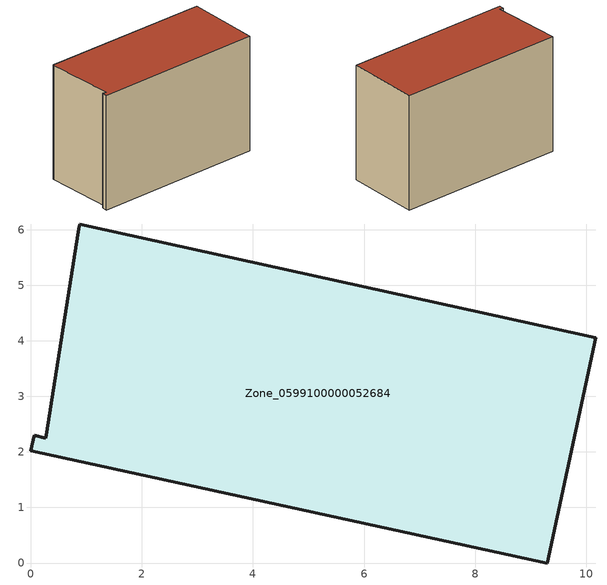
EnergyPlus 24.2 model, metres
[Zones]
Zone_0599100000052684
 floor ground (C_G): 0,2.02 0.06,2.3 0.27,2.25 0.86,6.02 0.88,6.1 10.17,4.05 9.3,0 z0
 wall outside (C_F): 0.86,6.02 0.27,2.25 0.06,2.3 0,2.02 9.3,0 10.17,4.05 0.88,6.1 0.86,6.02 z0:6.64
 roof outside (C_R): 0.06,2.3 0,2.02 9.3,0 10.17,4.05 0.88,6.1 0.86,6.02 0.27,2.25 z6.64
[BUILDING]
Pand.0599100000052684: North Axis=0; Terrain=City; Loads Convergence Tolerance Value=0.04; Temperature Convergence Tolerance Value=0.4; Solar Distribution=FullExterior; Maximum Number of Warmup Days=25; Minimum Number of Warmup Days=1
[Site:Location]
Rotterdam.The.Hague.AP_ZH_NLD Design_Conditions: Latitude=51.96; Longitude=4.45; Time Zone=1; Elevation=-4.5
[SITE:GROUNDTEMPERATURE:BUILDINGSURFACE]
18, 18, 18, 18, 18, 18, 18, 18, 18, 18, 18, 18
[MATERIAL] Thermal Absorptance=0.9; Solar Absorptance=0.7; Visible Absorptance=0.7
Name | Roughness | Thickness | Conductivity | Density | Specific Heat
G.TI.1946-1964 | MediumSmooth | 0.15 | 1 | 540 | 1210
F.TI.1946-1964 | Rough | 0.3 | 0.857143 | 1920 | 840
R.TI.1946-1964 | MediumRough | 0.2 | 0.277778 | 1500 | 1000
[CONSTRUCTION]
C_G: G.TI.1946-1964
C_F: F.TI.1946-1964
C_R: R.TI.1946-1964
[ZONE]
Zone_0599100000052684: Type=1; Multiplier=1; Ceiling Height=Autocalculate; Volume=Autocalculate; Floor Area=autocalculate; Part of Total Floor Area=Yes
[ZONEINFILTRATION:DESIGNFLOWRATE]
Infil_Zone_0599100000052684: Zone or ZoneList or Space or SpaceList=Zone_0599100000052684; Schedule=AlwaysOn; Design Flow Rate Calculation Method=Flow/Area; Flow Rate per Floor Area=0.003; Constant Term Coefficient=1; Temperature Term Coefficient=0; Velocity Term Coefficient=0; Velocity Squared Term Coefficient=0
[HVACTEMPLATE:ZONE:IDEALLOADSAIRSYSTEM]
Zone_0599100000052684: Maximum Heating Supply Air Temperature=50; Minimum Cooling Supply Air Temperature=13; Maximum Heating Supply Air Humidity Ratio=0.0156; Minimum Cooling Supply Air Humidity Ratio=0.0077; Heating Limit=NoLimit; Cooling Limit=NoLimit; Dehumidification Control Type=ConstantSensibleHeatRatio; Cooling Sensible Heat Ratio=0.7; Dehumidification Setpoint=60; Humidification Control Type=None; Humidification Setpoint=30; Outdoor Air Method=None; Outdoor Air Flow Rate per Person=0.00944; Outdoor Air Flow Rate per Zone Floor Area=0; Outdoor Air Flow Rate per Zone=0; Demand Controlled Ventilation Type=None; Outdoor Air Economizer Type=NoEconomizer; Heat Recovery Type=None; Sensible Heat Recovery Effectiveness=0.7; Latent Heat Recovery Effectiveness=0.65
[ZONECONTROL:THERMOSTAT]
ThermostatControl_Zone_0599100000052684: Zone or ZoneList=Zone_0599100000052684; Control Type Schedule=DualSetpointControlType; Control 1=Thermostat_Zone_0599100000052684; Temperature Difference Between Cutout And Setpoint=0
[THERMOSTATSETPOINT:DUALSETPOINT]
Thermostat_Zone_0599100000052684: Heating Setpoint Temperature Schedule=HeatingSetpoint_Zone_0599100000052684; Cooling Setpoint Temperature Schedule=CoolingSetpoint_Zone_0599100000052684
[SCHEDULE:COMPACT]
HeatingSetpoint_Zone_0599100000052684: Through: 12/31, For: AllDays, Until: 24:00, 21
CoolingSetpoint_Zone_0599100000052684: Through: 12/31, For: AllDays, Until: 24:00, 24
DualSetpointControlType: Through: 12/31, For: AllDays, Until: 24:00, 4
AlwaysOn: Through: 12/31, For: AllDays, Until: 24:00, 1
